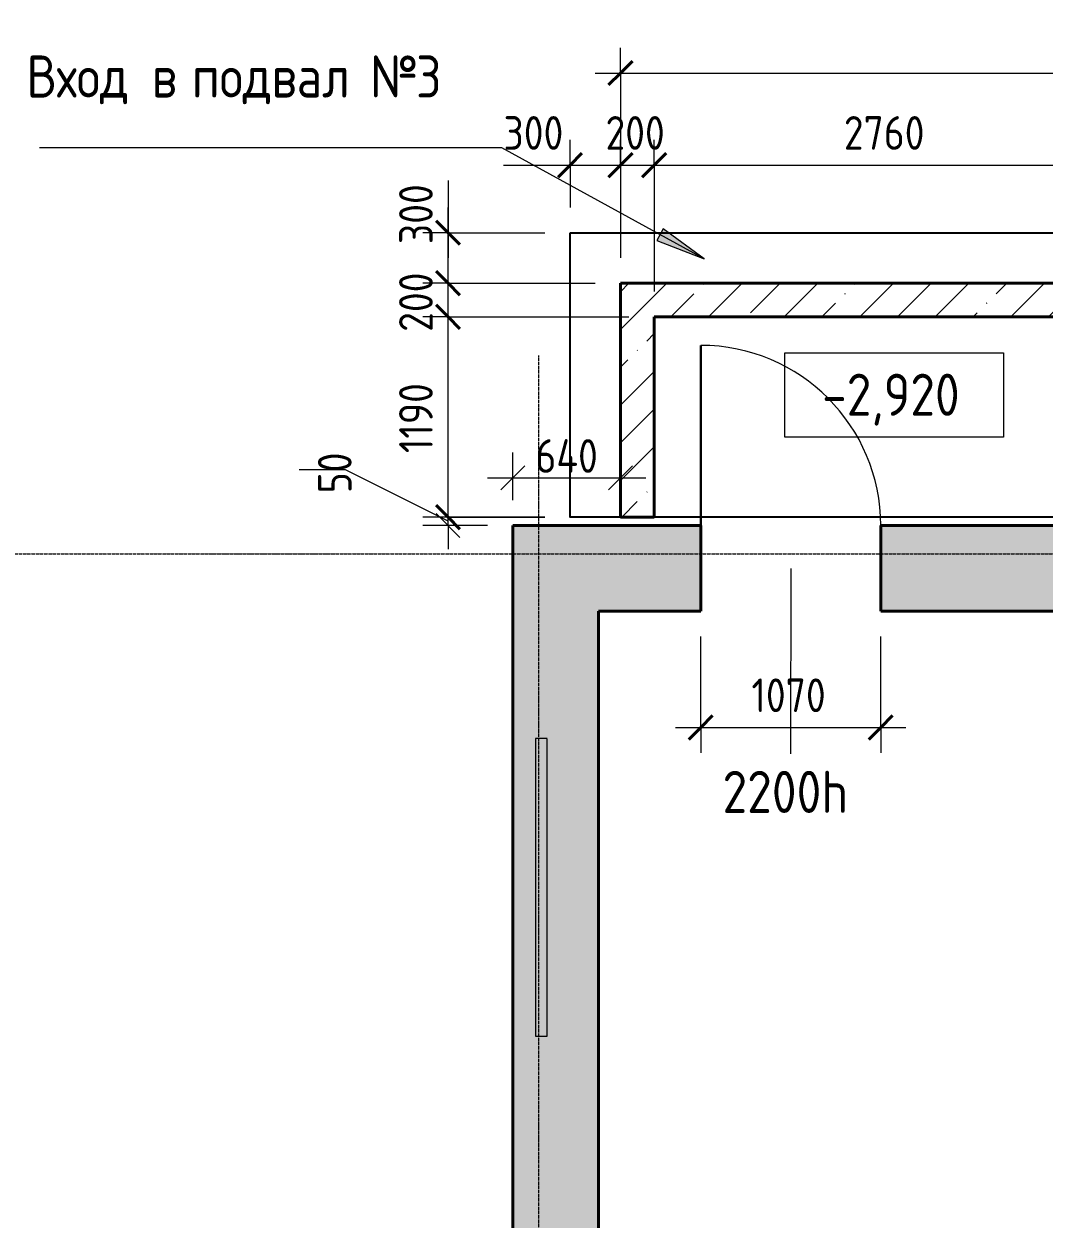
# Model space of a CAD drawing. Header units: millimetres. Extents: x -11886 to 71589, y -4690 to 48120.
# Drawn here: x 15550 to 21614, y 39404 to 46505 of the extents above; entities that cross this region are included whole.
import ezdxf

# ---------------------------------------------------------------- set-up
doc = ezdxf.new("R2010")
doc.units = ezdxf.units.MM
doc.linetypes.add('ADSK_Линия сетки', pattern=[25, 20, -2.5, 0, -2.5])
doc.linetypes.add('ADSK_Сверху', pattern=[4.5, 3, -1.5])
for name, color, linetype, lineweight in [('Аннотация', 7, 'Continuous', 20), ('Витраж', 7, 'Continuous', 18), ('Двери', 7, 'Continuous', 18), ('Марки дверей', 7, 'Continuous', 20), ('Оси', 7, 'Continuous', 9), ('Отметки', 7, 'Continuous', 9), ('Размеры', 7, 'Continuous', 9), ('Размеры-100', 7, 'Continuous', 9), ('Стены внутренние', 250, 'Continuous', 18), ('Стены наружные', 250, 'Continuous', 18)]:
    doc.layers.add(name, color=color, linetype=linetype, lineweight=lineweight)
doc.styles.add('GOST Common_1', font='GOST_Common.ttf', dxfattribs={"width": 0.9, "height": 250})
doc.styles.add('GOST Common_2', font='GOST_Common.ttf', dxfattribs={"width": 0.9, "height": 200})
doc.dimstyles.new('ADSK_Основной_2_мм_Округление_до_1_мм', dxfattribs={"dimscale": 304.8, "dimtxt": 201.142999, "dimasz": 0.463911, "dimexe": 0.492126, "dimexo": 0.492126, "dimgap": 0.098425, "dimtad": 1, "dimdec": 0, "dimdsep": 46, "dimtxsty": 'GOST Common_2', "dimblk1": 'OBLIQUE', "dimblk2": 'OBLIQUE', "dimsah": 1, "dimcen": 0.09, "dimdle": 0.492126, "dimazin": 2, "dimtfac": 1, "dimtdec": 4, "dimtix": 1, "dimtmove": 0, "dimatfit": 3, "dimfxl": 1, "dimtvp": 1, "dimtolj": 1, "dimtzin": 0, "dimlwd": 20, "dimlwe": 20, "dimarcsym": 2})
doc.dimstyles.new('ADSK_Основной_2_мм_Округление_до_1_мм_1', dxfattribs={"dimscale": 304.8, "dimtxt": 201.142999, "dimasz": 0.463911, "dimexe": 0.492126, "dimexo": 0.492126, "dimgap": 0.098425, "dimtad": 1, "dimdec": 0, "dimdsep": 46, "dimtxsty": 'GOST Common_2', "dimblk1": 'OBLIQUE', "dimblk2": 'OBLIQUE', "dimsah": 1, "dimcen": 0.09, "dimdle": 0.492126, "dimazin": 2, "dimtfac": 1, "dimtdec": 4, "dimtix": 1, "dimtmove": 1, "dimatfit": 3, "dimfxl": 1, "dimtvp": 1, "dimtolj": 1, "dimtzin": 0, "dimlwd": 20, "dimlwe": 20, "dimarcsym": 2})
pattern_1 = [(45, (0, 0), (-224.5064, 224.5064), []), (45, (224.5, 0), (-224.5064, 224.5064), [396.875, -79.375, 3.353, -76.022])]

# ---------------------------------------------------------------- blocks, each defined once
blk = doc.blocks.new('Прямоугольный импост - 70х20_60мм-1239061-00 План подвала кладочный')
at = {"layer": 'Витраж', "color": 253, "linetype": 'ADSK_Сверху', "true_color": 0xaaaaaa}
for p, q in [((18590.8, 22717.1), (18590.8, 22247.1)), ((18660.8, 22247.1), (18660.8, 22717.1)), ((18590.8, 22247.1), (18660.8, 22247.1))]:
    blk.add_line(p, q, dxfattribs=at)
blk = doc.blocks.new('Прямоугольный импост - 70х20_60мм-1441796-00 План подвала кладочный')
at = {"layer": 'Витраж', "color": 253, "linetype": 'ADSK_Сверху', "true_color": 0xaaaaaa}
for p, q in [((18660.8, 24017.1), (18590.8, 24017.1)), ((18590.8, 24017.1), (18590.8, 23517.1)), ((18660.8, 23517.1), (18660.8, 24017.1))]:
    blk.add_line(p, q, dxfattribs=at)
blk = doc.blocks.new('Прямоугольный импост - 70х20_60мм-1239063-00 План подвала кладочный')
at = {"layer": 'Витраж', "color": 253, "linetype": 'ADSK_Сверху', "true_color": 0xaaaaaa}
for p, q in [((18590.8, 23517.1), (18590.8, 22717.1)), ((18660.8, 22717.1), (18660.8, 23517.1))]:
    blk.add_line(p, q, dxfattribs=at)
blk = doc.blocks.new('AC_Дверь_Однопольная - Д-8п 1070х2200h-2609036-00 План подвала кладочный')
at = {"layer": 'Двери', "lineweight": 30}
blk.add_line((-535, 255), (-535, 1325), dxfattribs=at)
at = {"layer": 'Двери'}
blk.add_arc((-535, 255), 1070, 0, 90, dxfattribs=at)
blk = doc.blocks.new('DIMBLOCK84-00 План подвала кладочный')
at = {"layer": 'Размеры-100', "lineweight": 20, "transparency": 16777216}
for p, q in [((19095.9, 45666.1), (19095.9, 45816.1)), ((19295.9, 45666.1), (19295.9, 45816.1)), ((18945.9, 45666.1), (19295.9, 45666.1)), ((19095.9, 45666.1), (19095.9, 45114.8)), ((19295.9, 45666.1), (19295.9, 44914.8))]:
    blk.add_line(p, q, dxfattribs=at)
at = {"layer": 'Размеры-100', "lineweight": 40, "transparency": 16777216}
for p, q in [((19095.9, 45666.1), (19166.6, 45736.8)), ((19295.9, 45666.1), (19366.6, 45736.8)), ((19095.9, 45666.1), (19025.2, 45595.4)), ((19295.9, 45666.1), (19225.2, 45595.4))]:
    blk.add_line(p, q, dxfattribs=at)
at = {"layer": 'Размеры-100', "color": 0, "lineweight": 20, "transparency": 16777216, "insert": (19006.7, 45957.5), "char_height": 200, "width": 454.106, "attachment_point": 1, "line_spacing_factor": 1.022761, "style": 'GOST Common_2'}
blk.add_mtext('200', dxfattribs=at)
blk = doc.blocks.new('_Oblique')
at = {"color": 0, "linetype": 'ByBlock', "lineweight": -2}
blk.add_line((-0.5, -0.5), (0.5, 0.5), dxfattribs=at)
blk = doc.blocks.new('DIMBLOCK85-00 План подвала кладочный')
at = {"layer": 'Размеры-100', "lineweight": 20, "transparency": 16777216}
for p, q in [((19295.9, 45666.1), (19295.9, 45816.1)), ((22055.9, 45666.1), (22055.9, 45816.1)), ((19295.9, 45666.1), (22055.9, 45666.1)), ((19295.9, 45666.1), (19295.9, 44914.8)), ((22055.9, 45666.1), (22055.9, 44914.8))]:
    blk.add_line(p, q, dxfattribs=at)
at = {"layer": 'Размеры-100', "lineweight": 40, "transparency": 16777216}
for p, q in [((19295.9, 45666.1), (19366.6, 45736.8)), ((22055.9, 45666.1), (22126.6, 45736.8)), ((19295.9, 45666.1), (19225.2, 45595.4)), ((22055.9, 45666.1), (21985.2, 45595.4))]:
    blk.add_line(p, q, dxfattribs=at)
at = {"layer": 'Размеры-100', "color": 0, "lineweight": 20, "transparency": 16777216, "insert": (20423.6, 45957.5), "char_height": 200, "width": 605.475, "attachment_point": 1, "line_spacing_factor": 1.022761, "style": 'GOST Common_2'}
blk.add_mtext('2760', dxfattribs=at)
blk = doc.blocks.new('DIMBLOCK88-00 План подвала кладочный')
at = {"layer": 'Размеры-100', "lineweight": 20, "transparency": 16777216}
for p, q in [((19095.9, 46213.2), (19095.9, 46363.2)), ((26635.9, 46213.2), (26635.9, 46363.2)), ((18945.9, 46213.2), (26785.9, 46213.2)), ((19095.9, 46213.2), (19095.9, 45114.8)), ((26635.9, 46213.2), (26635.9, 45114.8))]:
    blk.add_line(p, q, dxfattribs=at)
at = {"layer": 'Размеры-100', "lineweight": 40, "transparency": 16777216}
for p, q in [((19095.9, 46213.2), (19166.6, 46283.9)), ((26635.9, 46213.2), (26706.6, 46283.9)), ((19095.9, 46213.2), (19025.2, 46142.5)), ((26635.9, 46213.2), (26565.2, 46142.5))]:
    blk.add_line(p, q, dxfattribs=at)
at = {"layer": 'Размеры-100', "color": 0, "lineweight": 20, "transparency": 16777216, "insert": (22605.1, 46504.6), "char_height": 200, "width": 625.93, "attachment_point": 1, "line_spacing_factor": 1.022761, "style": 'GOST Common_2'}
blk.add_mtext('7540', dxfattribs=at)
blk = doc.blocks.new('DIMBLOCK90-00 План подвала кладочный')
at = {"layer": 'Размеры-100', "lineweight": 20, "transparency": 16777216}
for p, q in [((18795.9, 45666.1), (18795.9, 45816.1)), ((19095.9, 45666.1), (19095.9, 45816.1)), ((18400.2, 45666.1), (18778.6, 45666.1)), ((18645.9, 45666.1), (19245.9, 45666.1)), ((18778.6, 45666.1), (18945.9, 45666.1)), ((18795.9, 45666.1), (18795.9, 45414.8)), ((19095.9, 45666.1), (19095.9, 45114.8))]:
    blk.add_line(p, q, dxfattribs=at)
at = {"layer": 'Размеры-100', "lineweight": 40, "transparency": 16777216}
for p, q in [((18795.9, 45666.1), (18866.6, 45736.8)), ((19095.9, 45666.1), (19166.6, 45736.8)), ((18795.9, 45666.1), (18725.2, 45595.4)), ((19095.9, 45666.1), (19025.2, 45595.4))]:
    blk.add_line(p, q, dxfattribs=at)
at = {"layer": 'Размеры-100', "color": 0, "lineweight": 20, "transparency": 16777216, "insert": (18400.2, 45957.5), "char_height": 200, "width": 454.106, "attachment_point": 1, "line_spacing_factor": 1.022761, "style": 'GOST Common_2'}
blk.add_mtext('300', dxfattribs=at)
blk = doc.blocks.new('DIMBLOCK91-00 План подвала кладочный')
at = {"layer": 'Размеры-100', "lineweight": 20, "transparency": 16777216}
for p, q in [((19572.9, 42324.9), (19572.9, 42865.1)), ((20642.9, 42324.9), (20642.9, 42865.1)), ((19422.9, 42324.9), (20792.9, 42324.9)), ((19572.9, 42324.9), (19572.9, 42174.9)), ((20642.9, 42324.9), (20642.9, 42174.9))]:
    blk.add_line(p, q, dxfattribs=at)
at = {"layer": 'Размеры-100', "lineweight": 40, "transparency": 16777216}
for p, q in [((19572.9, 42324.9), (19643.6, 42395.6)), ((20642.9, 42324.9), (20713.6, 42395.6)), ((19572.9, 42324.9), (19502.2, 42254.2)), ((20642.9, 42324.9), (20572.2, 42254.2))]:
    blk.add_line(p, q, dxfattribs=at)
at = {"layer": 'Размеры-100', "color": 0, "lineweight": 20, "transparency": 16777216, "insert": (19874.4, 42616.2), "char_height": 200, "width": 560.473, "attachment_point": 1, "line_spacing_factor": 1.022761, "style": 'GOST Common_2'}
blk.add_mtext('1070', dxfattribs=at)
blk = doc.blocks.new('DIMBLOCK131-00 План подвала кладочный')
at = {"layer": 'Defpoints', "color": 0, "transparency": 16777216}
for p in [(18071.3, 43574.8), (18795.9, 43574.8), (18455.8, 43525.1)]:
    blk.add_point(p, dxfattribs=at)
at = {"layer": 'Размеры', "color": 0, "lineweight": 20, "transparency": 16777216}
for p, q in [((17461.1, 43855.7), (17185.1, 43855.7)), ((18071.3, 43550), (17461.1, 43855.7)), ((18071.3, 43574.8), (18071.3, 43716.2)), ((18645.9, 43574.8), (17921.3, 43574.8)), ((18071.3, 43525.1), (18071.3, 43574.8)), ((18071.3, 43525.1), (18071.3, 43574.8)), ((18305.8, 43525.1), (17921.3, 43525.1)), ((18071.3, 43525.1), (18071.3, 43383.7))]:
    blk.add_line(p, q, dxfattribs=at)
at = {"layer": 'Размеры', "color": 0, "lineweight": 20, "transparency": 16777216, "xscale": 141.4, "yscale": 141.4, "zscale": 141.4}
for p, rotation in [((18071.3, 43574.8), 270), ((18071.3, 43525.1), 90)]:
    blk.add_blockref('_Oblique', p, dxfattribs=dict(at, rotation=rotation))
at = {"layer": 'Размеры', "color": 0, "lineweight": 20, "transparency": 16777216, "insert": (17297.8, 43716.3), "char_height": 200, "width": 302.737, "attachment_point": 1, "rotation": 90, "line_spacing_factor": 1.022761, "style": 'GOST Common_2'}
blk.add_mtext('\\A1;50', dxfattribs=at)
blk = doc.blocks.new('DIMBLOCK132-00 План подвала кладочный')
at = {"layer": 'Размеры-100', "lineweight": 40, "transparency": 16777216}
for p, q in [((18071.3, 44764.8), (18000.6, 44835.5)), ((18071.3, 44764.8), (18142, 44694.1)), ((18071.3, 43574.8), (18000.6, 43645.5)), ((18071.3, 43574.8), (18142, 43504.1))]:
    blk.add_line(p, q, dxfattribs=at)
at = {"layer": 'Размеры-100', "lineweight": 20, "transparency": 16777216}
for p, q in [((18071.3, 44764.8), (17921.3, 44764.8)), ((18071.3, 43574.8), (18071.3, 44764.8)), ((18071.3, 44764.8), (19145.9, 44764.8)), ((18071.3, 43574.8), (17921.3, 43574.8)), ((18071.3, 43574.8), (18645.9, 43574.8))]:
    blk.add_line(p, q, dxfattribs=at)
at = {"layer": 'Размеры-100', "color": 0, "lineweight": 20, "transparency": 16777216, "insert": (17780, 43955), "char_height": 200, "width": 515.472, "attachment_point": 1, "rotation": 90, "line_spacing_factor": 1.022761, "style": 'GOST Common_2'}
blk.add_mtext('1190', dxfattribs=at)
blk = doc.blocks.new('DIMBLOCK133-00 План подвала кладочный')
at = {"layer": 'Размеры-100', "lineweight": 40, "transparency": 16777216}
for p, q in [((18071.3, 44964.8), (18000.6, 45035.5)), ((18071.3, 44964.8), (18142, 44894.1)), ((18071.3, 44764.8), (18000.6, 44835.5)), ((18071.3, 44764.8), (18142, 44694.1))]:
    blk.add_line(p, q, dxfattribs=at)
at = {"layer": 'Размеры-100', "lineweight": 20, "transparency": 16777216}
for p, q in [((18071.3, 44964.8), (17921.3, 44964.8)), ((18071.3, 44764.8), (18071.3, 44964.8)), ((18071.3, 44964.8), (18945.9, 44964.8)), ((18071.3, 44764.8), (17921.3, 44764.8)), ((18071.3, 44764.8), (19145.9, 44764.8))]:
    blk.add_line(p, q, dxfattribs=at)
at = {"layer": 'Размеры-100', "color": 0, "lineweight": 20, "transparency": 16777216, "insert": (17780, 44675.6), "char_height": 200, "width": 454.106, "attachment_point": 1, "rotation": 90, "line_spacing_factor": 1.022761, "style": 'GOST Common_2'}
blk.add_mtext('200', dxfattribs=at)
blk = doc.blocks.new('DIMBLOCK134-00 План подвала кладочный')
at = {"layer": 'Размеры-100', "lineweight": 20, "transparency": 16777216}
for p, q in [((18071.3, 45575), (18071.3, 45196.6)), ((18071.3, 44964.8), (18071.3, 45414.8)), ((18071.3, 45264.8), (17921.3, 45264.8)), ((18071.3, 45264.8), (18645.9, 45264.8)), ((18071.3, 45196.6), (18071.3, 45114.8)), ((18071.3, 44964.8), (17921.3, 44964.8)), ((18071.3, 44964.8), (18945.9, 44964.8))]:
    blk.add_line(p, q, dxfattribs=at)
at = {"layer": 'Размеры-100', "lineweight": 40, "transparency": 16777216}
for p, q in [((18071.3, 45264.8), (18000.6, 45335.5)), ((18071.3, 45264.8), (18142, 45194.1)), ((18071.3, 44964.8), (18000.6, 45035.5)), ((18071.3, 44964.8), (18142, 44894.1))]:
    blk.add_line(p, q, dxfattribs=at)
at = {"layer": 'Размеры-100', "color": 0, "lineweight": 20, "transparency": 16777216, "insert": (17780, 45196.6), "char_height": 200, "width": 454.106, "attachment_point": 1, "rotation": 90, "line_spacing_factor": 1.022761, "style": 'GOST Common_2'}
blk.add_mtext('300', dxfattribs=at)
blk = doc.blocks.new('Высотные отметки - Рамка-5093-00 План подвала кладочный')
at = {"layer": 'Аннотация'}
for p, q in [((-6.5, 0), (-6.5, 5)), ((-6.5, 5), (6.5, 5)), ((6.5, 5), (6.5, 0)), ((6.5, 0), (-6.5, 0))]:
    blk.add_line(p, q, dxfattribs=at)
blk = doc.blocks.new('DIMBLOCK174-00 План подвала кладочный')
at = {"layer": 'Defpoints', "color": 0, "transparency": 16777216}
for p in [(19095.9, 43908), (19095.9, 43808), (18455.8, 43525.1)]:
    blk.add_point(p, dxfattribs=at)
at = {"layer": 'Размеры', "color": 0, "lineweight": 20, "transparency": 16777216}
for p, q in [((18455.8, 43675.1), (18455.8, 43958)), ((18305.8, 43808), (19245.9, 43808)), ((19095.9, 43758), (19095.9, 43658))]:
    blk.add_line(p, q, dxfattribs=at)
at = {"layer": 'Размеры', "color": 0, "lineweight": 20, "transparency": 16777216, "xscale": 141.4, "yscale": 141.4, "zscale": 141.4, "rotation": 180}
blk.add_blockref('_Oblique', (18455.8, 43808), dxfattribs=at)
at = {"layer": 'Размеры', "color": 0, "lineweight": 20, "transparency": 16777216, "xscale": 141.4, "yscale": 141.4, "zscale": 141.4}
blk.add_blockref('_Oblique', (19095.9, 43808), dxfattribs=at)
at = {"layer": 'Размеры', "color": 0, "lineweight": 20, "transparency": 16777216, "insert": (18775.9, 43938), "char_height": 200, "width": 474.561, "attachment_point": 5, "style": 'GOST Common_2'}
blk.add_mtext('\\A1;640', dxfattribs=at)

msp = doc.modelspace()

# ---------------------------------------------------------------- hatches: boundary and pattern name
at = {"layer": 'Аннотация', "lineweight": 9}
msp.add_hatch(color=256, dxfattribs=at).paths.add_polyline_path([(19594.19, 45109.46), (19350.13, 45288.34), (19312.15, 45219.07)])
at = {"layer": 'Стены внутренние', "lineweight": 9}
h = msp.add_hatch(dxfattribs=at)
h.set_pattern_fill('FP_5', color=256, style=0, pattern_type=2)
h.set_pattern_definition(pattern_1)
h.paths.add_polyline_path([(19095.91, 43574.79), (19295.91, 43574.79), (19295.91, 44964.79), (19095.91, 44964.79)])
h = msp.add_hatch(dxfattribs=at)
h.set_pattern_fill('FP_5', color=256, style=0, pattern_type=2)
h.set_pattern_definition(pattern_1)
h.paths.add_polyline_path([(23739.84, 44764.79), (26635.91, 44764.79), (26635.91, 44964.79), (19295.91, 44964.79), (19295.91, 44764.79), (23454.79, 44764.79)])
at = {"layer": 'Стены наружные', "true_color": 0xc0c0c0}
h = msp.add_hatch(color=9, dxfattribs=at)
h.paths.add_polyline_path([(23739.84, 43015.13), (30807.02, 43015.13), (30807.02, 43525.13), (20642.91, 43525.13), (20642.91, 43015.13), (20843.17, 43015.13)])
h.paths.add_polyline_path([(19572.91, 43015.13), (19572.91, 43525.13), (18455.84, 43525.13), (18455.84, 43015.13), (19572.1, 43015.13)])
h = msp.add_hatch(color=9, dxfattribs=at)
h.paths.add_polyline_path([(18945.53, 20408.63), (18965.84, 20408.63), (18965.84, 22478), (18455.84, 22479.29), (18455.84, 20408.63), (18945.32, 20408.63)])
h.paths.add_polyline_path([(18965.84, 23748), (18965.84, 43015.13), (18455.84, 43015.13), (18455.84, 23749.3)])

# ---------------------------------------------------------------- linework, layer by layer
msp.add_lwpolyline([(18795.91, 45264.79), (26935.91, 45264.79), (26935.91, 43574.79), (18795.91, 43574.79)], close=True)
at = {"layer": 'Аннотация', "lineweight": 9}
for p, q in [((18390.69, 45769.41), (15642.84, 45769.41)), ((19594.19, 45109.46), (18390.69, 45769.41)), ((19350.13, 45288.34), (19312.15, 45219.07)), ((19594.19, 45109.46), (19350.13, 45288.34)), ((19312.15, 45219.07), (19594.19, 45109.46))]:
    msp.add_line(p, q, dxfattribs=at)
at = {"layer": 'Марки дверей'}
msp.add_line((20107.91, 43270.13), (20107.45, 42167.71), dxfattribs=at)
at = {"layer": 'Оси', "linetype": 'ADSK_Линия сетки'}
for p, q in [((18609.91, -3890.07), (18609.91, 44534.79)), ((-11086.22, 43356.79), (57141.72, 43356.79))]:
    msp.add_line(p, q, dxfattribs=at)
at = {"layer": 'Стены внутренние', "lineweight": 40}
for p, q in [((19095.91, 44964.79), (19095.91, 43574.79)), ((26635.91, 44964.79), (19095.91, 44964.79)), ((19295.91, 43574.79), (19295.91, 44764.79)), ((19295.91, 44764.79), (26435.91, 44764.79)), ((19095.91, 43574.79), (19295.91, 43574.79))]:
    msp.add_line(p, q, dxfattribs=at)
at = {"layer": 'Стены наружные', "lineweight": 40}
for p, q in [((19572.91, 43525.13), (18455.84, 43525.13)), ((18455.84, 43525.13), (18455.84, 23749.3)), ((19572.91, 43015.13), (19572.91, 43525.13)), ((31317.02, 43525.13), (20642.91, 43525.13)), ((20642.91, 43525.13), (20642.91, 43015.13)), ((18965.84, 43015.13), (19572.91, 43015.13)), ((18965.84, 23548.65), (18965.84, 43015.13)), ((20642.91, 43015.13), (30807.02, 43015.13))]:
    msp.add_line(p, q, dxfattribs=at)

# ---------------------------------------------------------------- block references
at = {"layer": 'Витраж', "color": 253, "linetype": 'ADSK_Сверху', "true_color": 0xaaaaaa}
for name in ['Прямоугольный импост - 70х20_60мм-1441796-00 План подвала кладочный', 'Прямоугольный импост - 70х20_60мм-1239063-00 План подвала кладочный', 'Прямоугольный импост - 70х20_60мм-1239061-00 План подвала кладочный']:
    msp.add_blockref(name, (0, 18243.11), dxfattribs=at)
at = {"layer": 'Двери'}
msp.add_blockref('AC_Дверь_Однопольная - Д-8п 1070х2200h-2609036-00 План подвала кладочный', (20107.91, 43270.13), dxfattribs=at)
at = {"layer": 'Отметки', "lineweight": 20, "xscale": 99.99999999999993, "yscale": 99.99999999999993, "zscale": 99.99999999999993}
msp.add_blockref('Высотные отметки - Рамка-5093-00 План подвала кладочный', (20723.29, 44050.32), dxfattribs=at)

# ---------------------------------------------------------------- texts
at = {"layer": 'Аннотация', "lineweight": 9, "char_height": 250, "attachment_point": 1, "style": 'GOST Common_1'}
for s, insert, width in [('Вход', (15565.45, 46317.74), 808.101), ('\\fGOST Common|b0|i0|c204|p34|;\\W.9; ', (16232.2, 46317.74), 93.7974), ('\\fGOST Common|b0|i0|c204|p34|;\\W.9; ', (16470.32, 46317.74), 93.7974), ('\\fGOST Common|b0|i0|c204|p34|;\\W.9; ', (17529.98, 46317.74), 93.7974), ('\\fGOST Common|b0|i0|c204|p34|;\\W.9;№', (17607.37, 46317.74), 331.8986), ('\\fGOST Common|b0|i0|c204|p34|;\\W.9;3', (17881.21, 46317.74), 194.8101), ('\\fGOST Common|b0|i0|c204|p34|;\\W.9;в', (16309.59, 46317.74), 194.8101), ('подвал', (16547.71, 46317.74), 1190.5059)]:
    msp.add_mtext(s, dxfattribs=dict(at, insert=insert, width=width))
at = {"layer": 'Марки дверей', "lineweight": 9, "insert": (19702.45, 42067.14), "char_height": 250, "width": 974.0503, "attachment_point": 1, "style": 'GOST Common_1'}
msp.add_mtext('2200h', dxfattribs=at)
at = {"layer": 'Отметки', "lineweight": 20, "insert": (20294.61, 44427.03), "char_height": 250, "width": 1028.8226, "attachment_point": 1, "line_spacing_factor": 1.022761, "style": 'GOST Common_1'}
msp.add_mtext('-2,920', dxfattribs=at)

# ---------------------------------------------------------------- dimensions: what is measured, and where the dimension line sits
at = {"layer": 'Размеры', "lineweight": 20}
for base, p1, p2, override, picture, middle in [((26635.91, 46213.23), (19095.91, 44964.79), (26635.91, 44964.79), {"dimpost": '<>', "dimfxl": 7540}, 'DIMBLOCK88-00 План подвала кладочный', (22865.91, 46343.23)), ((19295.91, 45666.14), (19095.91, 44964.79), (19295.91, 44764.79), {"dimpost": '<>', "dimfxl": 282.842712}, 'DIMBLOCK84-00 План подвала кладочный', (19195.91, 45796.14)), ((22055.91, 45666.14), (19295.91, 44764.79), (22055.91, 44764.79), {"dimpost": '<>', "dimfxl": 2760}, 'DIMBLOCK85-00 План подвала кладочный', (20675.91, 45796.14)), ((20642.91, 42324.87), (19572.91, 43015.13), (20642.91, 43015.13), {"dimpost": '<>', "dimfxl": 1070}, 'DIMBLOCK91-00 План подвала кладочный', (20107.91, 42454.87))]:
    dim = msp.add_linear_dim(base=base, p1=p1, p2=p2, dimstyle='ADSK_Основной_2_мм_Округление_до_1_мм', override=override, dxfattribs=at)
    dim.commit()
    dim.dimension.update_dxf_attribs({"geometry": picture, "text_midpoint": middle})
dim = msp.add_linear_dim(base=(19095.91, 45666.14), p1=(18795.91, 45264.79), p2=(19095.91, 44964.79), dimstyle='ADSK_Основной_2_мм_Округление_до_1_мм_1', override={"dimpost": '<>', "dimfxl": 424.264069}, dxfattribs=at)
dim.commit()
dim.dimension.update_dxf_attribs({"geometry": 'DIMBLOCK90-00 План подвала кладочный', "text_midpoint": (18627.25, 45824.17), "dimtype": 160})
dim = msp.add_linear_dim(base=(18071.34, 45264.79), p1=(19095.91, 44964.79), p2=(18795.91, 45264.79), angle=90, dimstyle='ADSK_Основной_2_мм_Округление_до_1_мм_1', override={"dimpost": '<>', "dimfxl": 424.264069}, dxfattribs=at)
dim.commit()
dim.dimension.update_dxf_attribs({"geometry": 'DIMBLOCK134-00 План подвала кладочный', "text_midpoint": (17913.31, 45423.65), "dimtype": 160, "text_rotation": 90})
for base, p1, p2, override, picture, middle in [((18071.34, 44964.79), (19295.91, 44764.79), (19095.91, 44964.79), {"dimpost": '<>', "dimfxl": 282.842712}, 'DIMBLOCK133-00 План подвала кладочный', (17941.34, 44864.79)), ((18071.34, 44764.79), (18795.91, 43574.79), (19295.91, 44764.79), {"dimpost": '<>', "dimfxl": 1290.774961}, 'DIMBLOCK132-00 План подвала кладочный', (17941.34, 44169.79))]:
    dim = msp.add_linear_dim(base=base, p1=p1, p2=p2, angle=90, dimstyle='ADSK_Основной_2_мм_Округление_до_1_мм', override=override, dxfattribs=at)
    dim.commit()
    dim.dimension.update_dxf_attribs({"geometry": picture, "text_midpoint": middle})
at = {"layer": 'Размеры', "color": 1, "lineweight": 20}
dim = msp.add_linear_dim(base=(19095.91, 43807.98), p1=(18455.84, 43525.13), p2=(19095.91, 43907.96), dimstyle='ADSK_Основной_2_мм_Округление_до_1_мм', override={"dimpost": '<>', "dimfxl": 745.82755}, dxfattribs=at)
dim.commit()
dim.dimension.update_dxf_attribs({"geometry": 'DIMBLOCK174-00 План подвала кладочный', "text_midpoint": (18775.87, 43937.98)})
dim = msp.add_linear_dim(base=(18071.34, 43574.79), p1=(18455.84, 43525.13), p2=(18795.91, 43574.79), angle=90, dimstyle='ADSK_Основной_2_мм_Округление_до_1_мм_1', override={"dimpost": '<>', "dimfxl": 343.681893}, dxfattribs=at)
dim.commit()
dim.dimension.update_dxf_attribs({"geometry": 'DIMBLOCK131-00 План подвала кладочный', "text_midpoint": (17431.11, 43855.66), "dimtype": 160, "text_rotation": 90})

doc.saveas('drawing.dxf')
